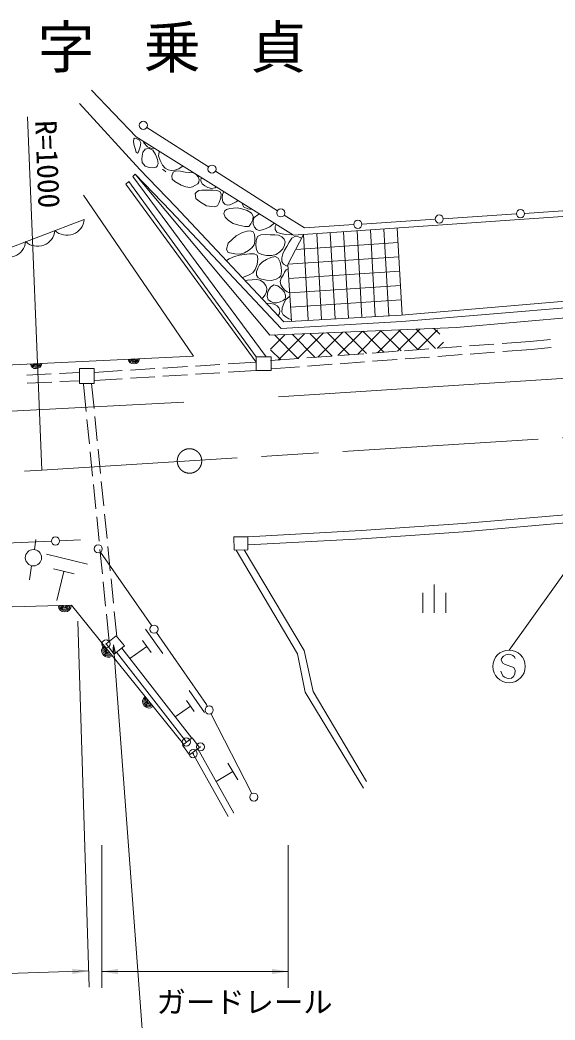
# Model space of a CAD drawing. Units: millimetres, scale not verified. Extents: x 40000 to 680000, y 20000 to 380000.
# Drawn here: x 264781 to 297602, y 274426 to 335712 of the extents above; entities that cross this region are included whole.
import ezdxf
from ezdxf.enums import TextEntityAlignment as Align

# ---------------------------------------------------------------- set-up
doc = ezdxf.new("R2010")
doc.units = ezdxf.units.MM
doc.header["$LTSCALE"] = 1000
doc.header["$PDMODE"] = 32
doc.header["$PDSIZE"] = 500
doc.linetypes.add('CHAIN', pattern=[18.5, 12, -1.5, 3.5, -1.5])
for name, color, linetype, lineweight in [('M-BGD', 7, 'Continuous', 13), ('M-BMK', 2, 'CHAIN', 13), ('M-STR-HTXT', 7, 'Continuous', 13), ('M-STR-STRC', 7, 'Continuous', 13), ('M-WORK', 1, 'Continuous', 13)]:
    doc.layers.add(name, color=color, linetype=linetype, lineweight=lineweight)
doc.layers.add('M-BMK-HTXT', color=7, linetype='Continuous')
doc.styles.add('ＭＳ ゴシック', font='')
doc.styles.get('ＭＳ ゴシック').set_extended_font_data('MS Gothic')

# ---------------------------------------------------------------- blocks, each defined once
blk = doc.blocks.new('filled_arrow')
at = {"color": 0, "linetype": 'Continuous', "lineweight": -2}
blk.add_solid([(7.5, 1.25), (0, 0), (7.5, -1.25)], dxfattribs=at)
blk = doc.blocks.new('open_arrow')
at = {"color": 0, "linetype": 'Continuous', "lineweight": -2}
blk.add_lwpolyline([(7.5, 1.25), (0, 0), (7.5, -1.25)], dxfattribs=at)

msp = doc.modelspace()

# ---------------------------------------------------------------- linework, layer by layer
at = {"layer": 'M-BGD'}
for p, q in [((266400, 302983), (268929, 302366)), ((266847, 302070), (268112, 301762)), ((267479, 301916), (267048, 300145)), ((290195, 299375), (290195, 301125)), ((289495, 299375), (289495, 300600)), ((290895, 299375), (290895, 300600)), ((270679, 297978), (270059, 297476)), ((271186, 297353), (270679, 297978)), ((272485, 298382), (273543, 296887)), ((270059, 297476), (270565, 296850)), ((270565, 296850), (271186, 297353)), ((272565, 297317), (271519, 296576)), ((272301, 297691), (272830, 296943)), ((270708, 296966), (274996, 291452)), ((271019, 297218), (275318, 291690)), ((275163, 294615), (276109, 293278)), ((275235, 293662), (274299, 293000)), ((274998, 293997), (275472, 293328)), ((274749, 291269), (275350, 291714)), ((275189, 290674), (274749, 291269)), ((275790, 291119), (275189, 290674)), ((275350, 291714), (275790, 291119)), ((275370, 290808), (277559, 286899)), ((275694, 291048), (277908, 287095)), ((277532, 290167), (278147, 289146)), ((277839, 289656), (276818, 289040))]:
    msp.add_line(p, q, dxfattribs=at)
msp.add_lwpolyline([(182826, 297495), (211180, 298255), (267936, 299844), (274806, 291335)], dxfattribs=at)
for centre, radius, start, end in [((267523, 299832), 400, 181.60373, 1.60373), ((267523, 299832), 320, 181.60373, 1.60373), ((267523, 299832), 240, 181.60373, 1.60373), ((267523, 299832), 160, 181.60373, 1.60373), ((267523, 299832), 100, 181.60373, 1.60373), ((270189, 297053), 400, 128.91809, 308.91809), ((270189, 297053), 320, 128.91809, 308.91809), ((270189, 297053), 240, 128.91809, 308.91809), ((270189, 297053), 160, 128.91809, 308.91809), ((270189, 297053), 100, 128.91809, 308.91809), ((272702, 293941), 400, 128.91809, 308.91809), ((272702, 293941), 320, 128.91809, 308.91809), ((272702, 293941), 240, 128.91809, 308.91809), ((272702, 293941), 160, 128.91809, 308.91809), ((272702, 293941), 100, 128.91809, 308.91809)]:
    msp.add_arc(centre, radius, start, end, dxfattribs=at)
for p in [(270059, 297476), (274989, 291461), (275850, 291164), (275405, 290745)]:
    msp.add_point(p, dxfattribs=at)
at = {"layer": 'M-BMK'}
msp.add_line((177653, 303829), (266127, 308124), dxfattribs=at)
msp.add_lwpolyline([(266127, 308124), (299159, 310179), (332105, 313325)], dxfattribs=at)
msp.add_circle((275180, 308687), 750, dxfattribs=at)
at = {"layer": 'M-STR-HTXT'}
for p, q in [((266127, 308124), (265247, 329778)), ((301211, 306063), (294780, 297098)), ((268338, 298865), (269019, 276430)), ((269799, 285132), (269799, 276400)), ((281240, 285132), (281240, 276400)), ((182009, 274790), (268989, 277430)), ((269799, 277400), (281240, 277400))]:
    msp.add_line(p, q, dxfattribs=at)
msp.add_lwpolyline([(270526, 297422), (272853, 266208), (294453, 266208)], dxfattribs=at)
at = {"layer": 'M-STR-STRC'}
for p, q in [((294451, 296722), (294322, 296583)), ((294582, 296815), (294451, 296722)), ((294748, 296849), (294582, 296815)), ((294864, 296833), (294748, 296849)), ((295008, 296760), (294864, 296833)), ((295118, 296686), (295008, 296760)), ((295152, 296575), (295118, 296686)), ((294322, 296583), (294307, 296470)), ((294307, 296470), (294392, 296288)), ((294392, 296288), (294543, 296214)), ((294543, 296214), (295076, 296027)), ((295076, 296027), (295156, 295854)), ((294310, 295695), (294271, 295805)), ((294394, 295518), (294310, 295695)), ((294497, 295444), (294394, 295518)), ((294644, 295369), (294497, 295444)), ((295056, 295477), (294931, 295381)), ((295127, 295627), (295056, 295477)), ((295156, 295854), (295127, 295627)), ((294764, 295352), (294644, 295369)), ((294931, 295381), (294764, 295352))]:
    msp.add_line(p, q, dxfattribs=at)
msp.add_circle((294780, 296098), 1000, dxfattribs=at)
at = {"layer": 'M-WORK'}
for p, q in [((269166, 331417), (271901, 328557)), ((272131, 326541), (268433, 330595)), ((272556, 329123), (276353, 326709)), ((271901, 328557), (281563, 322519)), ((271762, 328422), (271752, 328236)), ((271752, 328236), (271777, 328015)), ((271810, 328468), (271762, 328422)), ((271777, 328015), (271861, 327777)), ((271899, 328448), (271811, 328469)), ((272110, 328338), (271899, 328448)), ((272045, 327624), (272157, 327933)), ((272195, 328181), (272110, 328338)), ((272157, 327933), (272195, 328181)), ((272336, 328286), (272387, 328185)), ((272387, 328185), (272604, 327944)), ((272604, 327944), (272846, 327844)), ((271861, 327777), (271917, 327594)), ((271917, 327594), (271995, 327542)), ((271996, 327541), (272045, 327624)), ((272269, 327362), (272250, 327210)), ((272325, 327613), (272269, 327362)), ((272419, 327736), (272325, 327613)), ((272466, 327793), (272419, 327736)), ((272539, 327815), (272466, 327793)), ((272709, 327835), (272539, 327815)), ((272928, 327728), (272709, 327835)), ((272846, 327844), (273006, 327866)), ((273101, 327469), (272928, 327728)), ((273214, 327164), (273101, 327469)), ((273315, 327613), (273280, 327382)), ((273280, 327382), (273372, 327092)), ((273362, 327644), (273315, 327613)), ((272250, 327210), (272281, 326983)), ((272281, 326983), (272451, 326757)), ((272451, 326757), (272704, 326663)), ((272704, 326663), (272961, 326644)), ((272961, 326644), (273130, 326689)), ((273130, 326689), (273200, 326749)), ((273200, 326749), (273255, 326918)), ((273255, 326918), (273214, 327164)), ((273372, 327092), (273530, 326815)), ((273530, 326815), (273695, 326628)), ((274518, 326593), (274724, 326737)), ((274724, 326737), (274754, 326774)), ((271695, 326115), (271843, 326263)), ((271695, 326115), (279874, 315074)), ((271843, 326263), (280109, 316399)), ((271843, 326263), (274026, 323998)), ((272131, 326541), (274316, 324275)), ((273588, 326520), (273509, 326545)), ((273730, 326400), (273588, 326520)), ((273695, 326628), (273865, 326539)), ((273865, 326539), (274065, 326498)), ((274065, 326498), (274285, 326514)), ((274177, 326380), (274098, 326163)), ((274098, 326163), (274098, 326158)), ((274098, 326158), (274112, 325955)), ((274369, 326468), (274177, 326380)), ((274285, 326514), (274518, 326593)), ((274631, 326447), (274369, 326468)), ((274920, 326391), (274631, 326447)), ((275188, 326376), (274920, 326391)), ((275411, 326342), (275188, 326376)), ((275595, 326245), (275411, 326342)), ((275719, 326101), (275595, 326245)), ((275764, 325928), (275719, 326101)), ((275899, 326059), (275879, 325858)), ((276775, 326440), (280572, 324026)), ((271458, 325819), (271273, 325643)), ((271273, 325643), (279274, 314738)), ((279274, 315074), (271458, 325819)), ((274112, 325955), (274287, 325814)), ((274287, 325814), (274666, 325593)), ((274666, 325593), (274947, 325488)), ((274947, 325488), (275192, 325437)), ((275192, 325437), (275355, 325488)), ((275355, 325488), (275554, 325591)), ((275554, 325591), (275681, 325674)), ((275681, 325674), (275747, 325775)), ((275747, 325775), (275764, 325928)), ((275879, 325858), (275960, 325680)), ((275960, 325680), (276126, 325558)), ((276126, 325558), (276313, 325442)), ((276313, 325442), (276522, 325383)), ((276750, 325429), (276815, 325486)), ((268676, 324975), (275429, 315110)), ((275608, 325163), (275528, 325087)), ((275528, 325087), (275560, 324780)), ((275750, 325264), (275608, 325163)), ((275926, 325287), (275750, 325264)), ((276128, 325275), (275926, 325287)), ((276357, 325280), (276128, 325275)), ((276610, 325281), (276357, 325280)), ((276522, 325383), (276750, 325429)), ((276860, 325262), (276610, 325281)), ((277050, 325196), (276860, 325262)), ((277006, 324532), (277097, 324819)), ((277125, 325058), (277050, 325196)), ((277097, 324819), (277125, 325058)), ((277201, 325014), (277185, 324788)), ((277278, 325197), (277201, 325014)), ((274316, 324275), (280973, 317223)), ((275560, 324780), (275788, 324591)), ((275788, 324591), (276215, 324330)), ((276215, 324330), (276688, 324267)), ((276688, 324267), (276888, 324321)), ((276888, 324321), (277006, 324532)), ((277185, 324788), (277234, 324576)), ((277234, 324576), (277349, 324418)), ((277349, 324418), (277500, 324360)), ((277500, 324360), (277656, 324385)), ((277656, 324385), (277832, 324466)), ((277832, 324466), (278045, 324576)), ((278045, 324576), (278165, 324642)), ((278432, 324476), (278423, 324429)), ((278423, 324429), (278493, 324256)), ((278493, 324256), (278758, 324149)), ((281563, 322519), (309407, 324452)), ((274026, 323998), (280810, 316813)), ((277343, 324021), (277284, 323862)), ((277284, 323862), (277362, 323636)), ((277444, 324096), (277344, 324021)), ((277362, 323636), (277578, 323415)), ((277644, 324152), (277444, 324096)), ((277869, 324173), (277644, 324152)), ((278109, 324192), (277869, 324173)), ((278396, 324148), (278109, 324192)), ((278720, 324031), (278396, 324148)), ((278985, 323867), (278720, 324031)), ((278758, 324149), (279048, 324090)), ((279095, 323684), (278985, 323867)), ((279056, 323465), (279095, 323684)), ((279154, 323607), (279081, 323416)), ((279371, 323779), (279154, 323607)), ((279466, 323829), (279371, 323779)), ((280994, 323757), (282231, 322971)), ((290747, 323533), (295237, 323829)), ((295736, 323862), (300226, 324158)), ((277578, 323415), (277857, 323242)), ((277857, 323242), (278199, 323136)), ((278199, 323136), (278578, 323052)), ((278578, 323052), (278814, 323053)), ((278814, 323053), (278943, 323222)), ((278943, 323222), (279056, 323465)), ((279081, 323416), (279088, 323214)), ((279088, 323214), (279161, 323025)), ((279161, 323025), (279287, 322878)), ((279873, 322929), (280106, 323040)), ((280106, 323040), (280341, 323217)), ((280341, 323217), (280377, 323260)), ((280442, 323052), (280438, 322863)), ((280490, 323189), (280442, 323052)), ((282231, 322971), (285259, 323171)), ((285758, 323204), (290248, 323500)), ((277805, 322255), (278052, 322481)), ((278052, 322481), (278421, 322692)), ((278421, 322692), (278713, 322763)), ((278903, 322801), (278713, 322762)), ((279081, 322733), (278903, 322801)), ((279166, 322561), (279081, 322733)), ((279192, 322342), (279166, 322561)), ((279359, 322434), (279270, 322202)), ((279287, 322878), (279457, 322820)), ((279556, 322541), (279359, 322434)), ((279457, 322820), (279655, 322847)), ((279831, 322562), (279556, 322541)), ((279655, 322847), (279873, 322929)), ((280131, 322550), (279831, 322562)), ((280404, 322553), (280131, 322550)), ((280638, 322520), (280404, 322553)), ((280438, 322863), (280528, 322716)), ((280528, 322716), (280753, 322618)), ((280843, 322424), (280638, 322520)), ((280753, 322618), (281073, 322557)), ((280989, 322282), (280843, 322424)), ((281073, 322557), (281414, 322551)), ((281221, 320729), (282164, 322561)), ((281414, 322551), (281484, 322568)), ((281672, 322455), (281457, 322337)), ((281875, 322431), (281672, 322455)), ((282014, 322356), (281875, 322431)), ((282165, 322561), (282463, 317307)), ((282988, 322618), (283286, 317353)), ((283810, 322675), (284109, 317399)), ((284633, 322732), (284932, 317445)), ((285455, 322789), (285755, 317491)), ((286278, 322846), (286579, 317537)), ((287100, 322903), (287402, 317584)), ((287923, 322960), (288225, 317630)), ((277458, 321666), (277558, 322039)), ((277558, 322039), (277805, 322255)), ((278996, 321754), (279140, 321942)), ((279140, 321942), (279193, 322135)), ((279193, 322135), (279192, 322342)), ((279270, 322202), (279243, 321910)), ((279243, 321910), (279283, 321632)), ((280895, 321696), (281007, 321906)), ((281044, 322110), (280989, 322282)), ((281144, 321823), (281006, 321602)), ((281007, 321906), (281044, 322110)), ((281288, 322097), (281144, 321823)), ((281457, 322337), (281288, 322097)), ((281695, 321650), (287973, 322072)), ((282039, 322318), (282014, 322356)), ((277537, 321493), (277458, 321666)), ((277537, 321493), (277663, 321436)), ((277950, 321208), (277610, 321065)), ((277663, 321436), (277961, 321375)), ((278245, 321295), (277950, 321208)), ((277961, 321375), (278279, 321369)), ((278536, 321336), (278245, 321295)), ((278279, 321369), (278557, 321440)), ((278857, 321376), (278536, 321336)), ((278557, 321440), (278792, 321583)), ((278792, 321583), (278996, 321754)), ((279142, 321376), (278857, 321376)), ((279325, 321295), (279142, 321376)), ((279283, 321632), (279393, 321444)), ((279377, 321069), (279325, 321295)), ((279393, 321444), (279609, 321347)), ((279609, 321347), (279906, 321285)), ((280171, 321154), (279903, 321035)), ((279906, 321285), (280225, 321280)), ((280430, 321218), (280171, 321154)), ((280225, 321280), (280503, 321350)), ((280623, 321115), (280430, 321218)), ((280503, 321350), (280723, 321503)), ((280723, 321503), (280895, 321696)), ((280902, 321390), (280841, 321142)), ((280841, 321142), (280847, 320908)), ((281006, 321602), (280902, 321390)), ((281221, 320739), (288024, 321196)), ((277610, 321065), (277443, 320963)), ((279215, 320415), (279329, 320737)), ((279329, 320737), (279377, 321069)), ((279479, 320714), (279370, 320513)), ((279661, 320881), (279479, 320714)), ((279903, 321035), (279661, 320881)), ((280740, 320865), (280623, 321115)), ((280798, 320569), (280740, 320865)), ((280814, 320326), (280798, 320569)), ((280847, 320908), (280942, 320740)), ((280942, 320740), (281127, 320653)), ((281127, 320653), (281227, 320636)), ((281431, 317249), (281221, 320729)), ((278415, 319933), (278486, 319954)), ((278486, 319954), (278833, 320089)), ((278833, 320089), (279073, 320215)), ((279073, 320215), (279215, 320415)), ((279299, 320287), (279294, 320075)), ((279294, 320075), (279385, 319917)), ((279370, 320513), (279299, 320287)), ((279385, 319917), (279600, 319819)), ((280494, 319823), (280680, 319936)), ((280680, 319936), (280776, 320041)), ((280776, 320041), (280811, 320163)), ((280918, 320069), (280810, 319887)), ((280811, 320163), (280814, 320326)), ((280997, 320256), (280918, 320069)), ((281103, 320409), (280997, 320256)), ((281237, 320467), (281103, 320409)), ((281273, 319864), (288076, 320321)), ((278732, 319764), (278605, 319732)), ((279022, 319795), (278732, 319764)), ((279291, 319818), (279022, 319795)), ((279523, 319766), (279291, 319818)), ((279727, 319628), (279523, 319766)), ((279600, 319819), (279898, 319758)), ((279872, 319443), (279727, 319628)), ((279927, 319251), (279872, 319443)), ((279898, 319758), (280216, 319752)), ((280139, 319348), (279989, 319070)), ((280357, 319486), (280139, 319348)), ((280216, 319752), (280494, 319823)), ((280601, 319418), (280357, 319486)), ((280830, 319246), (280601, 319418)), ((280810, 319887), (280751, 319695)), ((280751, 319695), (280790, 319491)), ((280790, 319491), (280896, 319301)), ((281326, 318988), (288127, 319445)), ((279624, 318653), (279684, 318695)), ((279684, 318695), (279824, 318868)), ((279824, 318868), (279903, 319057)), ((279903, 319057), (279927, 319251)), ((279989, 319070), (279937, 318769)), ((279937, 318769), (280012, 318564)), ((280999, 319027), (280830, 319246)), ((280896, 319301), (281036, 319153)), ((281066, 318820), (280999, 319027)), ((281036, 319153), (281162, 319061)), ((281063, 318675), (281066, 318820)), ((281227, 318712), (281074, 318560)), ((281162, 319061), (281263, 319011)), ((281338, 318789), (281227, 318712)), ((281263, 319011), (281324, 319014)), ((288173, 317627), (303565, 318932)), ((280148, 318334), (279912, 318348)), ((280012, 318564), (280169, 318461)), ((280372, 318300), (280148, 318334)), ((280169, 318461), (280337, 318388)), ((280337, 318388), (280527, 318371)), ((280555, 318202), (280372, 318300)), ((280527, 318371), (280746, 318436)), ((280679, 318059), (280555, 318202)), ((280746, 318436), (280931, 318530)), ((280956, 318339), (280865, 318070)), ((280931, 318530), (281027, 318594)), ((281074, 318560), (280956, 318339)), ((281027, 318594), (281063, 318675)), ((281379, 318105), (288172, 318562)), ((288201, 317228), (303600, 318533)), ((291551, 316865), (305537, 318091)), ((280608, 317610), (280641, 317632)), ((280641, 317632), (280707, 317732)), ((280724, 317886), (280679, 318059)), ((280707, 317732), (280724, 317886)), ((280865, 318070), (280840, 317816)), ((280840, 317816), (280921, 317638)), ((280921, 317638), (281086, 317516)), ((280973, 317223), (288173, 317627)), ((281086, 317516), (281274, 317400)), ((280109, 316399), (291551, 316865)), ((280810, 316813), (288201, 317228)), ((281274, 317400), (281424, 317357)), ((280153, 315543), (281047, 316437)), ((281834, 314960), (280384, 316410)), ((280611, 314869), (282227, 316485)), ((282888, 315038), (281471, 316455)), ((281833, 314960), (283406, 316534)), ((283941, 315116), (282558, 316499)), ((283054, 315050), (284586, 316582)), ((284994, 315194), (283645, 316543)), ((284276, 315141), (285765, 316630)), ((286047, 315272), (284732, 316588)), ((285498, 315232), (286944, 316678)), ((287101, 315350), (285819, 316632)), ((286720, 315322), (288124, 316726)), ((288154, 315428), (286906, 316676)), ((287942, 315413), (289303, 316774)), ((289207, 315507), (287993, 316720)), ((290261, 315585), (289081, 316765)), ((289164, 315503), (290393, 316732)), ((290528, 316448), (290168, 316809)), ((290364, 315592), (291860, 315703)), ((290386, 315594), (290758, 315966)), ((292358, 315740), (293854, 315851)), ((294353, 315888), (296087, 316016)), ((296087, 316016), (297330, 316139)), ((296130, 315518), (297375, 315641)), ((279274, 314222), (279274, 315074)), ((279274, 315074), (280190, 315074)), ((280781, 314882), (280155, 315508)), ((280190, 315074), (280190, 314222)), ((282386, 315001), (283882, 315112)), ((284380, 315149), (285876, 315260)), ((286375, 315297), (287871, 315407)), ((288369, 315444), (289865, 315555)), ((288409, 314946), (289905, 315057)), ((290404, 315094), (291900, 315205)), ((292398, 315242), (293894, 315353)), ((294393, 315390), (296130, 315518)), ((273551, 314382), (275048, 314475)), ((275547, 314506), (277044, 314599)), ((277543, 314630), (279274, 314738)), ((280153, 314835), (281887, 314964)), ((280190, 314337), (281927, 314466)), ((280643, 312610), (311863, 314648)), ((282426, 314502), (283921, 314613)), ((284420, 314650), (285916, 314761)), ((286415, 314798), (287911, 314909)), ((265205, 313950), (266703, 314023)), ((267203, 314047), (268413, 314106)), ((268425, 314350), (269325, 314350)), ((268425, 313438), (268425, 314350)), ((269325, 314350), (269325, 313438)), ((269325, 314119), (271056, 314227)), ((271555, 314258), (273052, 314351)), ((271555, 313757), (273052, 313850)), ((273551, 313881), (275048, 313974)), ((275547, 314005), (277044, 314098)), ((277543, 314129), (279274, 314237)), ((280190, 314222), (279274, 314222)), ((265229, 313451), (266727, 313524)), ((267227, 313548), (268437, 313607)), ((269325, 313438), (268425, 313438)), ((268673, 313388), (268839, 311727)), ((269171, 313438), (269324, 311902)), ((269325, 313618), (271056, 313726)), ((233534, 310192), (274841, 312286)), ((269374, 311405), (269523, 309912)), ((268889, 311230), (269038, 309737)), ((269087, 309240), (269237, 307747)), ((269572, 309415), (269722, 307922)), ((269286, 307250), (269435, 305757)), ((269771, 307425), (269920, 305932)), ((269485, 305260), (269634, 303767)), ((269970, 305435), (270119, 303942)), ((291945, 304850), (299964, 305543)), ((285711, 304424), (291945, 304850)), ((291984, 304352), (300017, 305045)), ((277904, 304040), (278753, 304047)), ((277911, 303226), (277904, 304040)), ((278753, 304047), (285711, 304424)), ((278753, 304047), (278760, 303233)), ((285742, 303925), (291984, 304352)), ((261217, 303538), (266712, 303771)), ((265676, 303257), (265760, 303873)), ((267212, 303792), (268496, 303847)), ((270169, 303445), (270318, 301952)), ((278780, 303548), (285742, 303925)), ((269684, 303270), (269833, 301777)), ((269724, 303100), (272861, 298582)), ((278760, 303233), (277911, 303226)), ((281805, 296872), (278039, 303227)), ((278537, 303232), (282223, 297066)), ((265355, 301405), (265492, 302268)), ((269882, 301279), (270032, 299787)), ((270367, 301454), (270517, 299962)), ((270081, 299289), (270247, 297628)), ((270566, 299464), (270720, 297929)), ((273146, 298172), (276213, 293756)), ((282267, 294510), (281805, 296872)), ((282223, 297066), (282771, 294552)), ((285854, 288643), (282267, 294510)), ((282771, 294552), (286045, 289052)), ((276213, 293756), (276270, 293646)), ((276498, 293201), (279010, 288308)), ((279238, 287863), (279255, 287830))]:
    msp.add_line(p, q, dxfattribs=at)
for points in [[(233129, 326399), (245069, 317003), (250464, 318056), (257896, 319894), (263331, 321452), (268726, 323490)], [(186790, 310559), (232337, 312824), (235758, 313205), (275429, 315110)]]:
    msp.add_lwpolyline(points, dxfattribs=at)
for centre, radius in [((272345, 329257), 250), ((276564, 326574), 250), ((280783, 323891), 250), ((290498, 323516), 250), ((295487, 323845), 250), ((285508, 323187), 250), ((266962, 303782), 250), ((269581, 303305), 250), ((265606, 302757), 500), ((273004, 298377), 250), ((276384, 293423), 250), ((279124, 288086), 250)]:
    msp.add_circle(centre, radius, dxfattribs=at)
for centre, radius, start, end in [((267661, 323590), 1070, 226.7461, 354.6448), ((265862, 322911), 1070, 226.7461, 354.6448), ((264064, 322232), 1070, 226.7461, 354.6448), ((265766, 314700), 354, 191.54546, 353.95064), ((265766, 314700), 283, 193.7695, 351.7266), ((265766, 314700), 212, 197.51582, 347.98027), ((265766, 314700), 142, 205.22755, 340.26854), ((265766, 314700), 100, 215.54521, 329.95088), ((271759, 314988), 354, 191.54546, 353.95064), ((271759, 314988), 283, 193.7695, 351.7266), ((271759, 314988), 212, 197.51582, 347.98027), ((271759, 314988), 142, 205.22755, 340.26854), ((271759, 314988), 100, 215.54521, 329.95088)]:
    msp.add_arc(centre, radius, start, end, dxfattribs=at)

# ---------------------------------------------------------------- block references
at = {"layer": 'M-STR-HTXT'}
for name, p, xscale, yscale, rotation in [('open_arrow', (270526, 297422), 66.7, 66.7, 274.3), ('filled_arrow', (268989, 277430), 133, 133, 181.7), ('filled_arrow', (281240, 277400), 133, 133, 180)]:
    msp.add_blockref(name, p, dxfattribs=dict(at, xscale=xscale, yscale=yscale, rotation=rotation))
at = {"layer": 'M-STR-HTXT', "xscale": 133, "yscale": 133}
msp.add_blockref('filled_arrow', (269799, 277400), dxfattribs=at)

# ---------------------------------------------------------------- texts
at = {"layer": 'M-BMK-HTXT', "insert": (265854, 333903), "char_height": 2566, "attachment_point": 4, "style": 'ＭＳ ゴシック'}
msp.add_mtext('\\T1.86;字乗貞', dxfattribs=at)
at = {"layer": 'M-STR-HTXT', "style": 'ＭＳ ゴシック'}
msp.add_text('R=1000', height=1320, rotation=272.327, dxfattribs=at).set_placement((266367, 329564), align=Align.MIDDLE_LEFT)
msp.add_text('ガードレール', height=1320, dxfattribs=at).set_placement((273155, 275525), align=Align.MIDDLE_LEFT)

doc.saveas('drawing.dxf')
